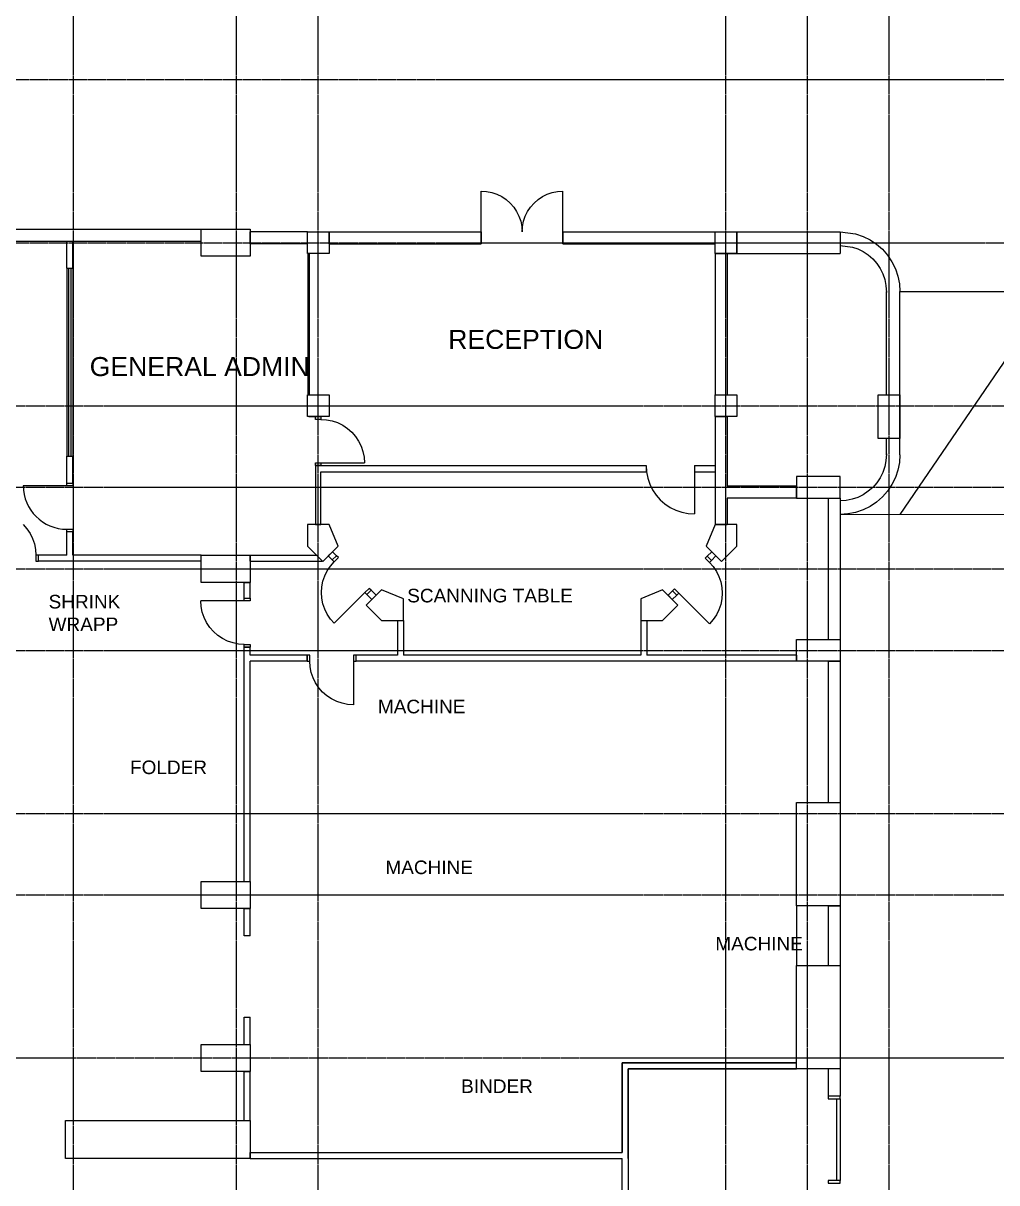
# Model space of a CAD drawing. Header units: millimetres. Extents: x -65483 to 85267, y -36001 to 67826.
# Drawn here: x -39459 to -21552, y -4519 to 16814 of the extents above; entities that cross this region are included whole.
import ezdxf

# ---------------------------------------------------------------- set-up
doc = ezdxf.new("R2010")
doc.units = ezdxf.units.MM
doc.linetypes.add('PCENTRE', pattern=[50.8, 31.75, -6.35, 6.35, -6.35])
for name, color, linetype in [('Boundaries_and_building_grids', 140, 'Continuous'), ('BRICK_WALLS_P4', 1, 'Continuous'), ('COLUMNS_P5', 5, 'Continuous'), ('DR', 8, 'Continuous'), ('LIFTS AND STAIRS', 8, 'Continuous'), ('TEXT', 2, 'Continuous'), ('WA', 6, 'Continuous'), ('WN', 4, 'Continuous')]:
    doc.layers.add(name, color=color, linetype=linetype)
doc.styles.add('Arial1', font='arial.ttf')

msp = doc.modelspace()

# ---------------------------------------------------------------- linework, layer by layer
at = {"layer": 'Boundaries_and_building_grids', "color": 140, "linetype": 'PCENTRE', "lineweight": -3}
for p, q in [((-26533, -17978), (-26533, 67826)), ((-38533, -17978), (-38533, 48423)), ((-35533, -17978), (-35533, 48423)), ((-34033, -17978), (-34033, 48423)), ((-26533, -17978), (-26533, 48423)), ((-25033, -17978), (-25033, 48423)), ((-23533, -17978), (-23533, 48423)), ((-52891, 15776), (50767, 15776)), ((-52891, 12776), (50767, 12776)), ((-62623, 9776), (50767, 9776)), ((-62623, 8276), (50767, 8276)), ((-62623, 6776), (50767, 6776)), ((-62623, 5276), (50767, 5276)), ((-62623, 2276), (50767, 2276)), ((-62623, 776), (50767, 776)), ((50767, -2224), (-62623, -2224))]:
    msp.add_line(p, q, dxfattribs=at)
at = {"layer": 'BRICK_WALLS_P4'}
for p, q in [((-41985, 13026), (-36183, 13026)), ((-36183, 12806), (-36183, 13026)), ((-41985, 12806), (-36183, 12806)), ((-34233, 12976), (-35283, 12976)), ((-35283, 12756), (-35283, 12976)), ((-34233, 12756), (-34233, 12976)), ((-33833, 12756), (-33833, 12976)), ((-33833, 12976), (-31033, 12976)), ((-31033, 12756), (-31033, 12976)), ((-31033, 12976), (-31033, 12756)), ((-29533, 12756), (-29533, 12976)), ((-29533, 12976), (-29533, 12756)), ((-29533, 12976), (-26733, 12976)), ((-26733, 12756), (-26733, 12976)), ((-26333, 12976), (-24433, 12976)), ((-26333, 12576), (-26333, 12976)), ((-24433, 12976), (-24433, 12576)), ((-34233, 12756), (-35283, 12756)), ((-33833, 12756), (-31033, 12756)), ((-29533, 12756), (-26733, 12756)), ((-26733, 12576), (-26733, 9976)), ((-26733, 12576), (-26513, 12576)), ((-26733, 12576), (-24433, 12576)), ((-26513, 12576), (-26513, 9976)), ((-26733, 9976), (-26513, 9976)), ((-26733, 9576), (-26733, 7593)), ((-26733, 9576), (-26513, 9576)), ((-26513, 9576), (-26513, 8296)), ((-25233, 8296), (-26513, 8296)), ((-25233, 8076), (-25233, 8296)), ((-25233, 8076), (-26513, 8076)), ((-26513, 8076), (-26513, 7593)), ((-24653, 8076), (-24653, 5476)), ((-24653, 8076), (-24433, 8076)), ((-24433, 8076), (-24433, 5476)), ((-26733, 7593), (-26513, 7593)), ((-24653, 5476), (-24433, 5476)), ((-24653, 5076), (-24653, 2476)), ((-24653, 5076), (-24433, 5076)), ((-24433, 5076), (-24433, 2476)), ((-24653, 3276), (-24653, 2526)), ((-24653, 2476), (-24433, 2476)), ((-25233, 576), (-25233, -524)), ((-24653, 576), (-24653, -524)), ((-24653, 576), (-24433, 576)), ((-24433, 576), (-24433, -524)), ((-24653, -524), (-24433, -524)), ((-24653, -2424), (-24653, -2924)), ((-24433, -2424), (-24653, -2424)), ((-24433, -2424), (-24433, -2924)), ((-24433, -2924), (-24653, -2924))]:
    msp.add_line(p, q, dxfattribs=at)
at = {"layer": 'COLUMNS_P5'}
for points in [[(-35283, 13026), (-35283, 12526), (-36183, 12526), (-36183, 13026), (-35283, 13026)], [(-33833, 12576), (-34233, 12576), (-34233, 12976), (-33833, 12976), (-33833, 12576)], [(-26333, 12576), (-26733, 12576), (-26733, 12976), (-26333, 12976), (-26333, 12576)], [(-26333, 9576), (-26733, 9576), (-26733, 9976), (-26333, 9976), (-26333, 9576)], [(-35283, 7026), (-35283, 6526), (-36183, 6526), (-36183, 7026), (-35283, 7026)], [(-35283, 1026), (-35283, 526), (-36183, 526), (-36183, 1026), (-35283, 1026)], [(-35283, -1974), (-35283, -2474), (-36183, -2474), (-36183, -1974), (-35283, -1974)], [(-35283, -4074), (-38683, -4074), (-38683, -3374), (-35283, -3374), (-35283, -4074)]]:
    msp.add_lwpolyline(points, dxfattribs=at)
at = {"layer": 'COLUMNS_P5', "lineweight": -3}
for points in [[(-33833, 9576), (-34233, 9576), (-34233, 9976), (-33833, 9976)], [(-23333, 9176), (-23733, 9176), (-23733, 9976), (-23333, 9976)], [(-24433, 8076), (-24433, 8476), (-25233, 8476), (-25233, 8076)], [(-33833, 7593), (-34233, 7593), (-34233, 7193), (-33950, 6910), (-33667, 7193)], [(-26898, 7193), (-26616, 6910), (-26333, 7193), (-26333, 7593), (-26733, 7593)], [(-32466, 6226), (-32866, 6391), (-33148, 6109), (-32866, 5826), (-32466, 5826)], [(-27417, 6109), (-27700, 6391), (-28100, 6226), (-28100, 5826), (-27700, 5826)], [(-24433, 5476), (-24433, 5076), (-25233, 5076), (-25233, 5476)], [(-25233, 2476), (-24433, 2476), (-24433, 576), (-25233, 576)], [(-24433, -524), (-24433, -2424), (-25233, -2424), (-25233, -524)]]:
    msp.add_lwpolyline(points, close=True, dxfattribs=at)
at = {"layer": 'DR'}
for p, q in [((-31033, 12976), (-31033, 13726)), ((-31033, 13726), (-30935, 13719)), ((-30935, 13719), (-30839, 13700)), ((-30839, 13700), (-30746, 13669)), ((-30746, 13669), (-30658, 13625)), ((-29908, 13625), (-29820, 13669)), ((-29820, 13669), (-29727, 13700)), ((-29727, 13700), (-29631, 13719)), ((-29631, 13719), (-29533, 13726)), ((-29533, 12976), (-29533, 13726)), ((-30658, 13625), (-30576, 13571)), ((-30576, 13571), (-30502, 13506)), ((-30502, 13506), (-30438, 13432)), ((-30128, 13432), (-30063, 13506)), ((-30063, 13506), (-29989, 13571)), ((-29989, 13571), (-29908, 13625)), ((-30438, 13432), (-30383, 13351)), ((-30383, 13351), (-30340, 13263)), ((-30340, 13263), (-30308, 13170)), ((-30257, 13170), (-30226, 13263)), ((-30226, 13263), (-30182, 13351)), ((-30182, 13351), (-30128, 13432)), ((-30308, 13170), (-30289, 13074)), ((-30289, 13074), (-30283, 12976)), ((-30283, 12976), (-30276, 13074)), ((-30276, 13074), (-30257, 13170)), ((-33983, 9526), (-33878, 9519)), ((-33878, 9519), (-33776, 9498)), ((-33776, 9498), (-33677, 9465)), ((-33677, 9465), (-33583, 9419)), ((-33583, 9419), (-33496, 9360)), ((-33496, 9360), (-33417, 9291)), ((-33417, 9291), (-33348, 9213)), ((-33348, 9213), (-33290, 9126)), ((-33290, 9126), (-33244, 9032)), ((-33244, 9032), (-33210, 8933)), ((-33210, 8933), (-33190, 8830)), ((-33190, 8830), (-33183, 8726)), ((-33983, 8726), (-33183, 8726)), ((-28003, 8676), (-27995, 8560)), ((-27995, 8560), (-27972, 8445)), ((-27113, 8676), (-27113, 7786)), ((-27972, 8445), (-27935, 8335)), ((-27935, 8335), (-27884, 8231)), ((-38657, 8304), (-39457, 8304)), ((-27884, 8231), (-27819, 8134)), ((-27819, 8134), (-27742, 8046)), ((-27742, 8046), (-27655, 7970)), ((-27655, 7970), (-27558, 7905)), ((-27558, 7905), (-27453, 7853)), ((-27453, 7853), (-27343, 7816)), ((-27343, 7816), (-27229, 7793)), ((-27229, 7793), (-27113, 7786)), ((-39461, 7591), (-39392, 7513)), ((-39392, 7513), (-39334, 7426)), ((-39334, 7426), (-39288, 7332)), ((-39288, 7332), (-39254, 7233)), ((-39254, 7233), (-39233, 7130)), ((-39233, 7130), (-39227, 7026)), ((-33809, 6826), (-33740, 6905)), ((-26836, 6895), (-26767, 6816)), ((-33947, 6546), (-33913, 6646)), ((-33913, 6646), (-33867, 6739)), ((-33867, 6739), (-33809, 6826)), ((-26767, 6816), (-26709, 6729)), ((-26709, 6729), (-26663, 6635)), ((-26663, 6635), (-26629, 6536)), ((-33974, 6339), (-33967, 6444)), ((-33967, 6444), (-33947, 6546)), ((-26629, 6536), (-26609, 6433)), ((-26609, 6433), (-26602, 6329)), ((-33967, 6235), (-33974, 6339)), ((-33947, 6132), (-33967, 6235)), ((-33174, 6339), (-33740, 5774)), ((-27402, 6329), (-26836, 5763)), ((-26609, 6225), (-26629, 6122)), ((-26602, 6329), (-26609, 6225)), ((-35393, 6186), (-36193, 6186)), ((-36186, 6081), (-36193, 6186)), ((-36166, 5979), (-36186, 6081)), ((-36132, 5880), (-36166, 5979)), ((-33913, 6033), (-33947, 6132)), ((-33867, 5939), (-33913, 6033)), ((-26663, 6023), (-26709, 5929)), ((-26629, 6122), (-26663, 6023)), ((-36086, 5786), (-36132, 5880)), ((-36027, 5699), (-36086, 5786)), ((-33809, 5852), (-33867, 5939)), ((-33740, 5774), (-33809, 5852)), ((-26767, 5842), (-26836, 5763)), ((-26709, 5929), (-26767, 5842)), ((-35958, 5620), (-36027, 5699)), ((-35880, 5551), (-35958, 5620)), ((-35793, 5493), (-35880, 5551)), ((-35699, 5447), (-35793, 5493)), ((-35600, 5413), (-35699, 5447)), ((-35497, 5393), (-35600, 5413)), ((-35393, 5386), (-35497, 5393)), ((-34180, 4971), (-34187, 5076)), ((-34160, 4869), (-34180, 4971)), ((-33387, 5076), (-33387, 4276)), ((-34126, 4770), (-34160, 4869)), ((-34080, 4676), (-34126, 4770)), ((-34022, 4589), (-34080, 4676)), ((-33953, 4510), (-34022, 4589)), ((-33874, 4441), (-33953, 4510)), ((-33787, 4383), (-33874, 4441)), ((-33693, 4337), (-33787, 4383)), ((-33594, 4303), (-33693, 4337)), ((-33492, 4283), (-33594, 4303)), ((-33387, 4276), (-33492, 4283)), ((-24503, -2974), (-24503, -4474)), ((-24433, -2974), (-24433, -4474))]:
    msp.add_line(p, q, dxfattribs=at)
at = {"layer": 'DR', "linetype": 'Continuous'}
for p, q in [((-34083, 9526), (-34083, 9576)), ((-34083, 8676), (-34083, 8726))]:
    msp.add_line(p, q, dxfattribs=at)
at = {"layer": 'DR'}
for points in [[(-34203, 9576), (-33983, 9576), (-33983, 9526), (-34083, 9526)], [(-34083, 8726), (-33983, 8726), (-33983, 8676), (-34083, 8676)], [(-38547, 8354), (-38547, 8304), (-38657, 8304), (-38657, 8354), (-38547, 8354)], [(-38547, 7504), (-38547, 7454), (-38657, 7454), (-38657, 7504), (-38547, 7504)], [(-39227, 6916), (-39177, 6916), (-39177, 7026), (-39227, 7026), (-39227, 6916)], [(-33662, 6983), (-33697, 7018), (-33775, 6940), (-33740, 6905), (-33662, 6983)], [(-26914, 6972), (-26878, 7008), (-26801, 6930), (-26836, 6895), (-26914, 6972)], [(-33061, 6382), (-33096, 6417), (-33174, 6339), (-33139, 6304), (-33061, 6382)], [(-27515, 6371), (-27480, 6407), (-27402, 6329), (-27437, 6294), (-27515, 6371)], [(-35283, 6236), (-35283, 6186), (-35393, 6186), (-35393, 6236), (-35283, 6236)], [(-35283, 5386), (-35283, 5336), (-35393, 5336), (-35393, 5386), (-35283, 5386)], [(-34187, 5186), (-34237, 5186), (-34237, 5076), (-34187, 5076), (-34187, 5186)], [(-33337, 5186), (-33387, 5186), (-33387, 5076), (-33337, 5076), (-33337, 5186)], [(-24653, -2974), (-24433, -2974), (-24433, -2924), (-24653, -2924), (-24653, -2974)], [(-24653, -4524), (-24433, -4524), (-24433, -4474), (-24653, -4474), (-24653, -4524)]]:
    msp.add_lwpolyline(points, dxfattribs=at)
msp.add_arc((-38657, 8304), 800, 180, 270, dxfattribs=at)
at = {"layer": 'LIFTS AND STAIRS', "linetype": 'Continuous'}
for p, q in [((-24433, 12724), (-24205, 12694)), ((-24205, 12694), (-24108, 12661)), ((-24108, 12661), (-24008, 12611)), ((-24008, 12611), (-23916, 12550)), ((-23916, 12550), (-23832, 12476)), ((-23832, 12476), (-23759, 12393)), ((-23759, 12393), (-23697, 12300)), ((-23697, 12300), (-23648, 12201)), ((-23648, 12201), (-23612, 12096)), ((-23612, 12096), (-23591, 11987)), ((-23591, 11987), (-23582, 11859)), ((-23591, 8765), (-23612, 8656)), ((-23582, 8892), (-23591, 8765)), ((-23648, 8551), (-23697, 8451)), ((-23612, 8656), (-23648, 8551)), ((-23759, 8359), (-23832, 8275)), ((-23697, 8451), (-23759, 8359)), ((-24008, 8140), (-24108, 8091)), ((-23916, 8202), (-24008, 8140)), ((-23832, 8275), (-23916, 8202)), ((-24322, 8034), (-24433, 8026)), ((-24213, 8055), (-24322, 8034)), ((-24108, 8091), (-24213, 8055))]:
    msp.add_line(p, q, dxfattribs=at)
at = {"layer": 'LIFTS AND STAIRS'}
for p, q in [((-23583, 9976), (-23583, 11876)), ((-23333, 8876), (-23333, 11876)), ((-23333, 11876), (-17733, 11876)), ((-23331, 7777), (-20533, 11876)), ((-23583, 8876), (-23583, 9176)), ((-24433, 7776), (-16776, 7785))]:
    msp.add_line(p, q, dxfattribs=at)
at = {"layer": 'LIFTS AND STAIRS', "linetype": 'Continuous', "flags": 128}
for points in [[(-24433, 12976), (-24148, 12938), (-24012, 12892), (-23883, 12828), (-23763, 12748), (-23655, 12654), (-23560, 12545), (-23480, 12426), (-23417, 12297), (-23370, 12160), (-23342, 12019), (-23333, 11876)], [(-23333, 8876), (-23342, 8732), (-23370, 8591), (-23417, 8455), (-23480, 8326), (-23560, 8206), (-23655, 8098), (-23763, 8003), (-23883, 7923), (-24012, 7859), (-24148, 7813), (-24289, 7785), (-24433, 7776)]]:
    msp.add_lwpolyline(points, dxfattribs=at)
at = {"layer": 'WA'}
for p, q in [((-38657, 12309), (-38657, 12806)), ((-38547, 12309), (-38547, 12806)), ((-38657, 12309), (-38547, 12309)), ((-38657, 8354), (-38657, 8850)), ((-38657, 8850), (-38547, 8850)), ((-38547, 8354), (-38547, 8850)), ((-34083, 8676), (-28003, 8676)), ((-34083, 8676), (-34083, 7593)), ((-33983, 7593), (-33983, 8561)), ((-33983, 8561), (-28003, 8561)), ((-28003, 8676), (-28003, 8561)), ((-27113, 8676), (-26733, 8676)), ((-27113, 8676), (-27113, 8561)), ((-27113, 8561), (-26733, 8561)), ((-38657, 8354), (-38547, 8354)), ((-34083, 7593), (-33983, 7593)), ((-38547, 7454), (-38657, 7454)), ((-38657, 7026), (-38657, 7454)), ((-38547, 7026), (-38547, 7454)), ((-33847, 7013), (-33770, 7090)), ((-33697, 7018), (-33770, 7090)), ((-26878, 7008), (-26796, 7090)), ((-26718, 7013), (-26796, 7090)), ((-38657, 7026), (-39177, 7026)), ((-39177, 6916), (-39177, 7026)), ((-36183, 6916), (-39177, 6916)), ((-36183, 7026), (-38547, 7026)), ((-36183, 6916), (-36183, 7026)), ((-35283, 7026), (-34066, 7026)), ((-35283, 6916), (-35283, 7026)), ((-35283, 6916), (-33956, 6916)), ((-33956, 6916), (-34066, 7026)), ((-33775, 6940), (-33847, 7013)), ((-33775, 6940), (-33697, 7018)), ((-26878, 7008), (-26801, 6930)), ((-26801, 6930), (-26718, 7013)), ((-35393, 6236), (-35393, 6526)), ((-35393, 6526), (-35283, 6526)), ((-35283, 6236), (-35283, 6526)), ((-35393, 6236), (-35283, 6236)), ((-33061, 6382), (-33139, 6304)), ((-33139, 6304), (-33046, 6211)), ((-32968, 6289), (-33061, 6382)), ((-33046, 6211), (-32968, 6289)), ((-27597, 6289), (-27515, 6371)), ((-27520, 6211), (-27597, 6289)), ((-27520, 6211), (-27437, 6294)), ((-27437, 6294), (-27515, 6371)), ((-32576, 5826), (-32576, 5186)), ((-32576, 5826), (-32466, 5826)), ((-32466, 5826), (-32466, 5186)), ((-28100, 5826), (-28100, 5186)), ((-28100, 5826), (-27990, 5826)), ((-27990, 5826), (-27990, 5186)), ((-35393, 1026), (-35393, 5336)), ((-35393, 5336), (-35283, 5336)), ((-35283, 5186), (-35283, 5336)), ((-34237, 5186), (-35283, 5186)), ((-34237, 5076), (-34237, 5186)), ((-32576, 5186), (-33337, 5186)), ((-33337, 5076), (-33337, 5186)), ((-28100, 5186), (-32466, 5186)), ((-25233, 5186), (-27990, 5186)), ((-25233, 5186), (-25233, 5076)), ((-35283, 1026), (-35283, 5076)), ((-34237, 5076), (-35283, 5076)), ((-25233, 5076), (-33337, 5076)), ((-35393, 1026), (-35283, 1026)), ((-35393, 526), (-35283, 526)), ((-35393, 26), (-35393, 526)), ((-35283, 26), (-35283, 526)), ((-35283, 26), (-35393, 26)), ((-35393, -1474), (-35283, -1474)), ((-35393, -1974), (-35393, -1474)), ((-35283, -1974), (-35283, -1474)), ((-35393, -1974), (-35283, -1974)), ((-28444, -3964), (-28444, -2314)), ((-28444, -2314), (-25233, -2314)), ((-25233, -2424), (-25233, -2314)), ((-35393, -3374), (-35393, -2474)), ((-35393, -2474), (-35283, -2474)), ((-35283, -3374), (-35283, -2474)), ((-28334, -4074), (-28334, -2424)), ((-28334, -2424), (-25233, -2424)), ((-35393, -3374), (-35283, -3374)), ((-35283, -4074), (-35283, -3964)), ((-35283, -3964), (-28444, -3964))]:
    msp.add_line(p, q, dxfattribs=at)
at = {"layer": 'WA', "linetype": 'Continuous'}
for p, q in [((-34215, 9976), (-34215, 12576)), ((-34195, 9976), (-34195, 12576))]:
    msp.add_line(p, q, dxfattribs=at)
at = {"layer": 'WA', "linetype": 'Continuous', "lineweight": -3}
for p, q in [((-25233, -2314), (-28444, -2314)), ((-28444, -2314), (-28444, -3964)), ((-25233, -2424), (-25233, -2314)), ((-25233, -2424), (-28334, -2424)), ((-28334, -2424), (-28334, -4995)), ((-35283, -3964), (-35283, -4074)), ((-35283, -4074), (-28444, -4074)), ((-28444, -4945), (-28444, -4074))]:
    msp.add_line(p, q, dxfattribs=at)
at = {"layer": 'WN', "linetype": 'Continuous'}
for p, q in [((-38657, 12309), (-38547, 12309)), ((-38657, 8850), (-38547, 8850))]:
    msp.add_line(p, q, dxfattribs=at)
at = {"layer": 'WN', "linetype": 'Continuous', "flags": 128}
for points in [[(-38657, 12309), (-38657, 8850)], [(-38623, 12309), (-38623, 8850)], [(-38582, 12309), (-38582, 8850)], [(-38547, 12309), (-38547, 8850)]]:
    msp.add_lwpolyline(points, dxfattribs=at)

# ---------------------------------------------------------------- texts
at = {"layer": 'TEXT', "linetype": 'Continuous', "lineweight": -3, "attachment_point": 7, "style": 'Arial1'}
for s, insert, char_height in [('RECEPTION', (-31642, 10817), 350), ('GENERAL ADMIN', (-38236, 10317), 350), ('SCANNING TABLE', (-32396, 6155), 250), ('SHRINK \\PWRAPP', (-38992, 5630), 250), ('MACHINE', (-32935, 4114), 250), ('FOLDER', (-37495, 2996), 250), ('MACHINE', (-32797, 1156), 250), ('MACHINE ', (-26729, -248), 250), ('BINDER', (-31404, -2867), 250)]:
    msp.add_mtext(s, dxfattribs=dict(at, insert=insert, char_height=char_height))

doc.saveas('drawing.dxf')
